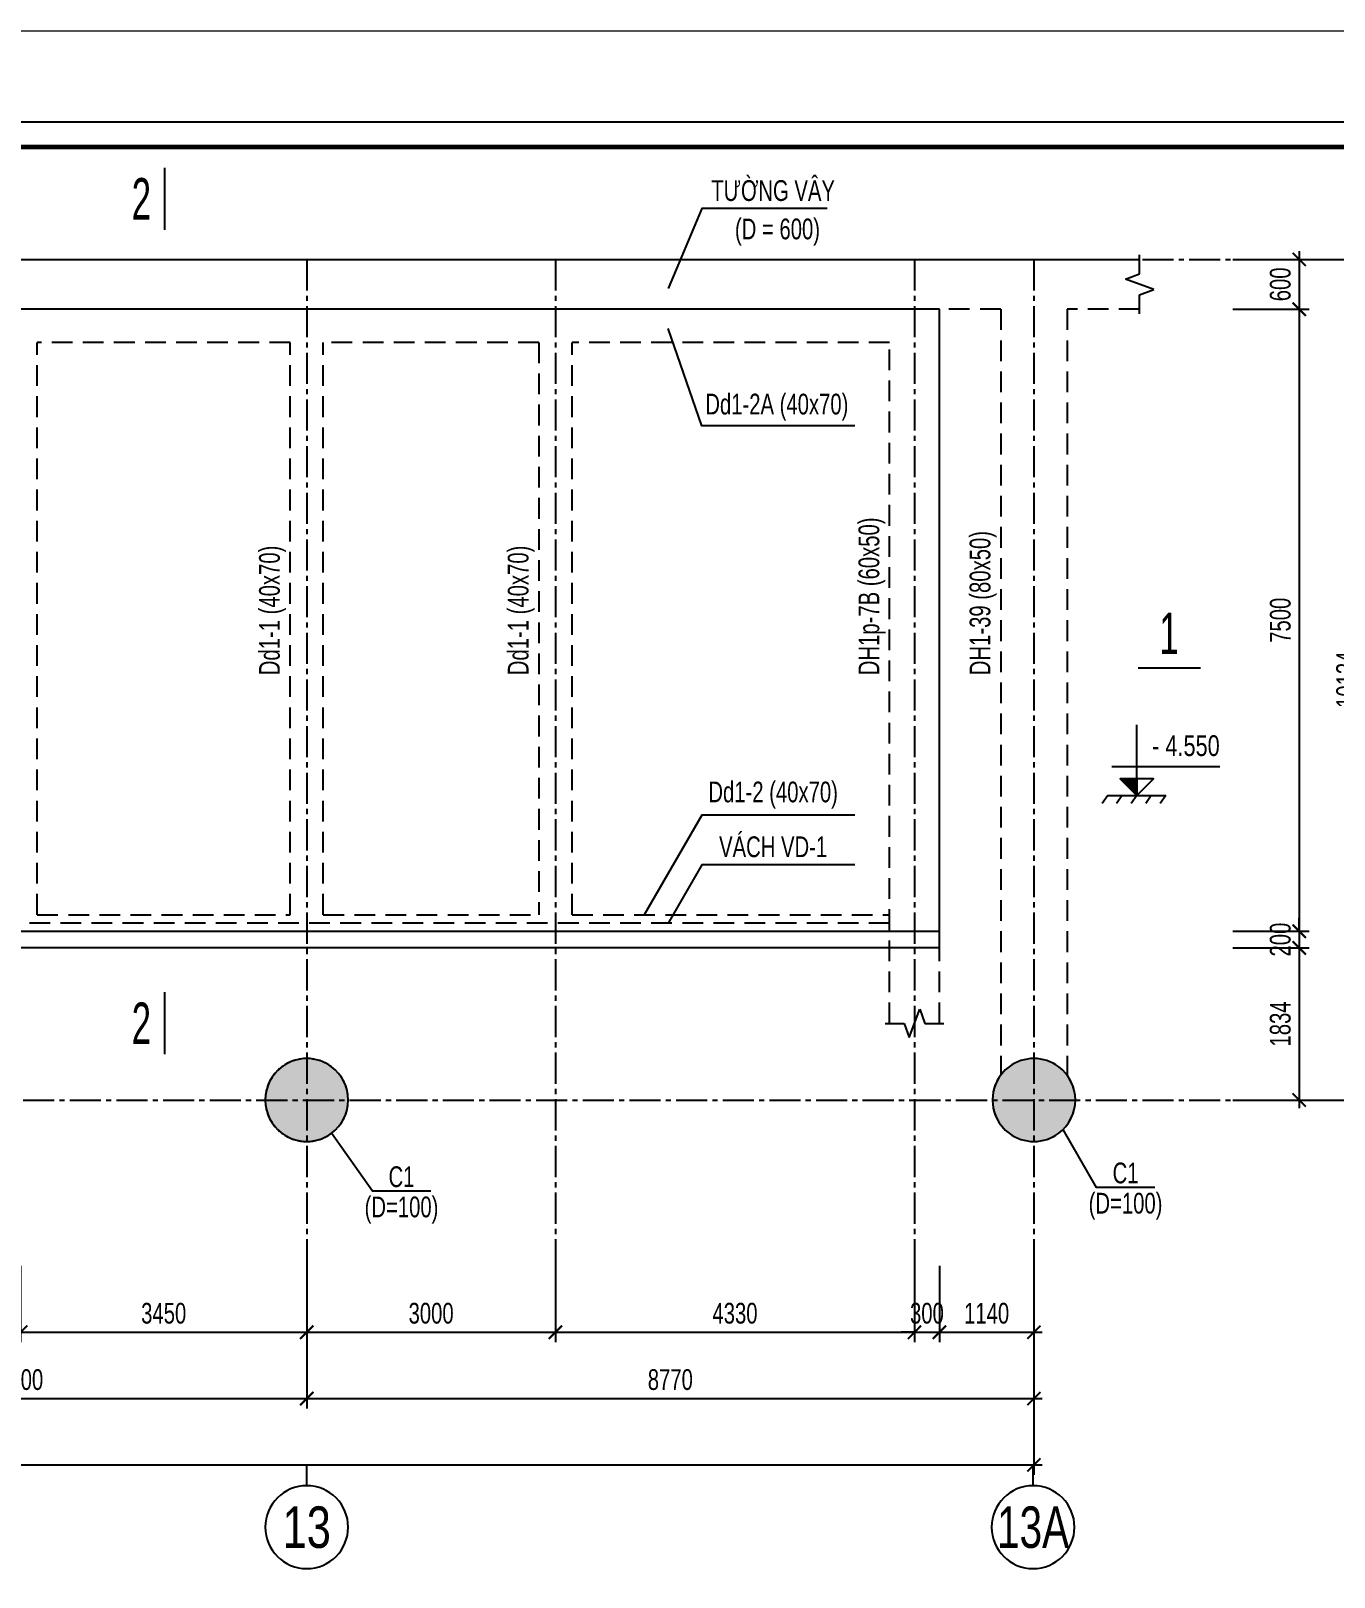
# Model space of a CAD drawing. Header units: millimetres. Extents: x 0 to 168200, y 0 to 59400.
# Drawn here: x 26372 to 42089, y 40759 to 59400 of the extents above; entities that cross this region are included whole.
import ezdxf
from ezdxf.enums import TextEntityAlignment as Align

# ---------------------------------------------------------------- set-up
doc = ezdxf.new("R2010")
doc.units = ezdxf.units.MM
doc.header["$LTSCALE"] = 500
doc.header["$MEASUREMENT"] = 0
doc.linetypes.add('CENTER2', pattern=[1.125, 0.75, -0.125, 0.125, -0.125])
doc.linetypes.add('HIDDEN', pattern=[0.375, 0.25, -0.125])
doc.layers.get('DEFPOINTS').update_dxf_attribs({"lineweight": 15})
doc.layers.add('02.CDC.DIM', color=1, linetype='Continuous', lineweight=20)
for name, color, linetype in [('CDC-KHUNGTEN', 9, 'Continuous'), ('CDC.01.AXIS', 160, 'CENTER2'), ('CDC.02.DIM', 1, 'Continuous'), ('CDC.03.BORDER', 3, 'Continuous'), ('CDC.06.TEXT', 2, 'Continuous'), ('CDC.07.TEXTCOL', 3, 'Continuous'), ('CDC.08.TEXTBEAM', 2, 'Continuous'), ('CDC.09.COLUMN', 4, 'Continuous'), ('CDC.10.HATCH', 251, 'Continuous'), ('CDC.11.NOTE', 8, 'Continuous'), ('CDC.13.BEAM', 8, 'HIDDEN'), ('TEXTCOL_SHAPE', 6, 'Continuous')]:
    doc.layers.add(name, color=color, linetype=linetype)
doc.styles.add('BIGTEXT', font='arial.ttf', dxfattribs={"width": 0.8})
doc.styles.add('KCS_BIGTEXT', font='arial.ttf', dxfattribs={"width": 0.7})
doc.styles.add('KCS_SMTEXT', font='arial.ttf', dxfattribs={"width": 0.7})
doc.styles.add('SMTEXT', font='arial.ttf', dxfattribs={"width": 0.7})
doc.dimstyles.new('KCS_DIM100', dxfattribs={"dimscale": 100, "dimtxt": 2.5, "dimasz": 1.6, "dimexe": 1.2, "dimexo": 0, "dimgap": 1, "dimtad": 1, "dimdec": 0, "dimzin": 0, "dimdsep": 46, "dimtxsty": 'KCS_SMTEXT', "dimblk": 'ARCHTICK', "dimcen": 0, "dimdle": 1, "dimclrd": 256, "dimclre": 256, "dimclrt": 2, "dimadec": 0, "dimazin": 0, "dimtfac": 1, "dimtdec": 0, "dimtix": 1, "dimtmove": 2, "dimatfit": 3, "dimfxl": 1, "dimtolj": 1, "dimtzin": 0, "dimarcsym": 0})

# ---------------------------------------------------------------- blocks, each defined once
blk = doc.blocks.new('_ArchTick')
at = {"color": 0, "linetype": 'ByBlock', "const_width": 0.15}
blk.add_lwpolyline([(-0.5, -0.5), (0.5, 0.5)], dxfattribs=at)
blk = doc.blocks.new('*D72')
at = {"layer": 'CDC.02.DIM', "lineweight": -2, "transparency": 16777216}
for p, q in [((22798.85231582751, 44510.42917159875), (22798.85231582751, 42790.42917159869)), ((29698.85231582751, 44510.42917159875), (29698.85231582751, 42790.42917159869)), ((22698.85231582751, 42910.42917159869), (29798.85231582751, 42910.42917159869))]:
    blk.add_line(p, q, dxfattribs=at)
at = {"layer": 'DEFPOINTS', "color": 0, "transparency": 16777216}
for p in [(22798.85231582751, 44510.42917159875), (29698.85231582751, 44510.42917159875), (29698.85231582751, 42910.42917159869)]:
    blk.add_point(p, dxfattribs=at)
at = {"layer": 'CDC.02.DIM', "lineweight": -2, "transparency": 16777216, "xscale": 160, "yscale": 160, "zscale": 160, "rotation": 180}
blk.add_blockref('_ArchTick', (22798.85231582751, 42910.42917159869), dxfattribs=at)
at = {"layer": 'CDC.02.DIM', "lineweight": -2, "transparency": 16777216, "xscale": 160, "yscale": 160, "zscale": 160}
blk.add_blockref('_ArchTick', (29698.85231582751, 42910.42917159869), dxfattribs=at)
at = {"layer": 'CDC.02.DIM', "color": 2, "transparency": 16777216, "insert": (26248.85231582751, 43138.07241852911), "char_height": 250, "attachment_point": 5, "style": 'KCS_SMTEXT'}
blk.add_mtext('\\A1;6900', dxfattribs=at)
blk = doc.blocks.new('*D73')
at = {"layer": 'CDC.02.DIM', "lineweight": -2, "transparency": 16777216}
for p, q in [((29698.85231582751, 44510.42917159875), (29698.85231582751, 42790.42917159869)), ((38468.85231582745, 44510.42917159875), (38468.85231582745, 42790.42917159869)), ((29598.85231582751, 42910.42917159869), (38568.85231582745, 42910.42917159869))]:
    blk.add_line(p, q, dxfattribs=at)
at = {"layer": 'DEFPOINTS', "color": 0, "transparency": 16777216}
for p in [(29698.85231582751, 44510.42917159875), (38468.85231582745, 44510.42917159875), (38468.85231582745, 42910.42917159869)]:
    blk.add_point(p, dxfattribs=at)
at = {"layer": 'CDC.02.DIM', "lineweight": -2, "transparency": 16777216, "xscale": 160, "yscale": 160, "zscale": 160, "rotation": 180}
blk.add_blockref('_ArchTick', (29698.85231582751, 42910.42917159869), dxfattribs=at)
at = {"layer": 'CDC.02.DIM', "lineweight": -2, "transparency": 16777216, "xscale": 160, "yscale": 160, "zscale": 160}
blk.add_blockref('_ArchTick', (38468.85231582745, 42910.42917159869), dxfattribs=at)
at = {"layer": 'CDC.02.DIM', "color": 2, "transparency": 16777216, "insert": (34083.85231582748, 43138.07241852911), "char_height": 250, "attachment_point": 5, "style": 'KCS_SMTEXT'}
blk.add_mtext('\\A1;8770', dxfattribs=at)
blk = doc.blocks.new('*D81')
at = {"layer": 'CDC.02.DIM', "lineweight": -2, "transparency": 16777216}
for p, q in [((26248.85231582762, 44510.42917159875), (26248.85231582762, 43590.42917159857)), ((29698.85231582751, 44510.42917159875), (29698.85231582751, 43590.42917159857)), ((26148.85231582762, 43710.42917159857), (29798.85231582751, 43710.42917159857))]:
    blk.add_line(p, q, dxfattribs=at)
at = {"layer": 'DEFPOINTS', "color": 0, "transparency": 16777216}
for p in [(26248.85231582762, 44510.42917159875), (29698.85231582751, 44510.42917159875), (29698.85231582751, 43710.42917159857)]:
    blk.add_point(p, dxfattribs=at)
at = {"layer": 'CDC.02.DIM', "lineweight": -2, "transparency": 16777216, "xscale": 160, "yscale": 160, "zscale": 160, "rotation": 180}
blk.add_blockref('_ArchTick', (26248.85231582762, 43710.42917159857), dxfattribs=at)
at = {"layer": 'CDC.02.DIM', "lineweight": -2, "transparency": 16777216, "xscale": 160, "yscale": 160, "zscale": 160}
blk.add_blockref('_ArchTick', (29698.85231582751, 43710.42917159857), dxfattribs=at)
at = {"layer": 'CDC.02.DIM', "color": 2, "transparency": 16777216, "insert": (27973.85231582756, 43938.15768455901), "char_height": 250, "attachment_point": 5, "style": 'KCS_SMTEXT'}
blk.add_mtext('\\A1;3450', dxfattribs=at)
blk = doc.blocks.new('*D82')
at = {"layer": 'CDC.02.DIM', "lineweight": -2, "transparency": 16777216}
for p, q in [((29698.85231582751, 44510.42917159875), (29698.85231582751, 43590.42917159857)), ((32698.85231582762, 44510.42917159875), (32698.85231582762, 43590.42917159857)), ((29598.85231582751, 43710.42917159857), (32798.85231582762, 43710.42917159857))]:
    blk.add_line(p, q, dxfattribs=at)
at = {"layer": 'DEFPOINTS', "color": 0, "transparency": 16777216}
for p in [(29698.85231582751, 44510.42917159875), (32698.85231582762, 44510.42917159875), (32698.85231582762, 43710.42917159857)]:
    blk.add_point(p, dxfattribs=at)
at = {"layer": 'CDC.02.DIM', "lineweight": -2, "transparency": 16777216, "xscale": 160, "yscale": 160, "zscale": 160, "rotation": 180}
blk.add_blockref('_ArchTick', (29698.85231582751, 43710.42917159857), dxfattribs=at)
at = {"layer": 'CDC.02.DIM', "lineweight": -2, "transparency": 16777216, "xscale": 160, "yscale": 160, "zscale": 160}
blk.add_blockref('_ArchTick', (32698.85231582762, 43710.42917159857), dxfattribs=at)
at = {"layer": 'CDC.02.DIM', "color": 2, "transparency": 16777216, "insert": (31198.85231582756, 43938.15768455901), "char_height": 250, "attachment_point": 5, "style": 'KCS_SMTEXT'}
blk.add_mtext('\\A1;3000', dxfattribs=at)
blk = doc.blocks.new('*D83')
at = {"layer": 'CDC.02.DIM', "lineweight": -2, "transparency": 16777216}
for p, q in [((32698.85231582762, 44510.42917159875), (32698.85231582762, 43590.42917159857)), ((37028.85231582751, 44510.42917159875), (37028.85231582751, 43590.42917159857)), ((32598.85231582762, 43710.42917159857), (37128.85231582751, 43710.42917159857))]:
    blk.add_line(p, q, dxfattribs=at)
at = {"layer": 'DEFPOINTS', "color": 0, "transparency": 16777216}
for p in [(32698.85231582762, 44510.42917159875), (37028.85231582751, 44510.42917159875), (37028.85231582751, 43710.42917159857)]:
    blk.add_point(p, dxfattribs=at)
at = {"layer": 'CDC.02.DIM', "lineweight": -2, "transparency": 16777216, "xscale": 160, "yscale": 160, "zscale": 160, "rotation": 180}
blk.add_blockref('_ArchTick', (32698.85231582762, 43710.42917159857), dxfattribs=at)
at = {"layer": 'CDC.02.DIM', "lineweight": -2, "transparency": 16777216, "xscale": 160, "yscale": 160, "zscale": 160}
blk.add_blockref('_ArchTick', (37028.85231582751, 43710.42917159857), dxfattribs=at)
at = {"layer": 'CDC.02.DIM', "color": 2, "transparency": 16777216, "insert": (34863.85231582756, 43938.15768455901), "char_height": 250, "attachment_point": 5, "style": 'KCS_SMTEXT'}
blk.add_mtext('\\A1;4330', dxfattribs=at)
blk = doc.blocks.new('*D85')
at = {"layer": 'CDC.02.DIM', "lineweight": -2, "transparency": 16777216}
for p, q in [((41668.85231583026, 56744.42917159843), (41668.85231583026, 55944.42917159849)), ((40868.8523158274, 56644.42917159843), (41788.85231583026, 56644.42917159843)), ((40868.8523158274, 56044.42917159849), (41788.85231583026, 56044.42917159849))]:
    blk.add_line(p, q, dxfattribs=at)
at = {"layer": 'DEFPOINTS', "color": 0, "transparency": 16777216}
for p in [(40868.8523158274, 56644.42917159843), (40868.8523158274, 56044.42917159849), (41668.85231583026, 56044.42917159849)]:
    blk.add_point(p, dxfattribs=at)
at = {"layer": 'CDC.02.DIM', "lineweight": -2, "transparency": 16777216, "xscale": 160, "yscale": 160, "zscale": 160}
for p, rotation in [((41668.85231583026, 56644.42917159843), 90), ((41668.85231583026, 56044.42917159849), 270)]:
    blk.add_blockref('_ArchTick', p, dxfattribs=dict(at, rotation=rotation))
at = {"layer": 'CDC.02.DIM', "color": 2, "transparency": 16777216, "insert": (41441.20906889984, 56344.42917159844), "char_height": 250, "attachment_point": 5, "rotation": 90, "style": 'KCS_SMTEXT'}
blk.add_mtext('\\A1;600', dxfattribs=at)
blk = doc.blocks.new('*D86')
at = {"layer": 'CDC.02.DIM', "lineweight": -2, "transparency": 16777216}
for p, q in [((41668.85231582978, 56144.42917159866), (41668.85231582979, 48444.42917159882)), ((40868.8523158274, 56044.42917159866), (41788.85231582978, 56044.42917159866)), ((40868.8523158274, 48544.42917159882), (41788.85231582979, 48544.42917159882))]:
    blk.add_line(p, q, dxfattribs=at)
at = {"layer": 'DEFPOINTS', "color": 0, "transparency": 16777216}
for p in [(40868.8523158274, 56044.42917159866), (40868.8523158274, 48544.42917159882), (41668.85231582979, 48544.42917159882)]:
    blk.add_point(p, dxfattribs=at)
at = {"layer": 'CDC.02.DIM', "lineweight": -2, "transparency": 16777216, "xscale": 160, "yscale": 160, "zscale": 160}
for p, rotation in [((41668.85231582978, 56044.42917159866), 90), ((41668.85231582979, 48544.42917159882), 270)]:
    blk.add_blockref('_ArchTick', p, dxfattribs=dict(at, rotation=rotation))
at = {"layer": 'CDC.02.DIM', "color": 2, "transparency": 16777216, "insert": (41441.20906889937, 52294.42917159872), "char_height": 250, "attachment_point": 5, "rotation": 90, "style": 'KCS_SMTEXT'}
blk.add_mtext('\\A1;7500', dxfattribs=at)
blk = doc.blocks.new('*D87')
at = {"layer": 'CDC.02.DIM', "lineweight": -2, "transparency": 16777216}
for p, q in [((41668.85231582979, 48544.42917159882), (41668.85231582979, 48704.42917159882)), ((40868.8523158274, 48544.42917159882), (41788.85231582979, 48544.42917159882)), ((41668.85231582979, 48544.42917159882), (41668.85231582979, 48344.42917159876)), ((40868.8523158274, 48344.42917159876), (41788.85231582979, 48344.42917159876)), ((41668.85231582979, 48344.42917159876), (41668.85231582979, 48184.42917159876))]:
    blk.add_line(p, q, dxfattribs=at)
at = {"layer": 'DEFPOINTS', "color": 0, "transparency": 16777216}
for p in [(40868.8523158274, 48544.42917159882), (40868.8523158274, 48344.42917159876), (41668.85231582979, 48344.42917159876)]:
    blk.add_point(p, dxfattribs=at)
at = {"layer": 'CDC.02.DIM', "lineweight": -2, "transparency": 16777216, "xscale": 160, "yscale": 160, "zscale": 160}
for p, rotation in [((41668.85231582979, 48544.42917159882), 270), ((41668.85231582979, 48344.42917159876), 90)]:
    blk.add_blockref('_ArchTick', p, dxfattribs=dict(at, rotation=rotation))
at = {"layer": 'CDC.02.DIM', "color": 2, "transparency": 16777216, "insert": (41441.20906889937, 48444.42917159878), "char_height": 250, "attachment_point": 5, "rotation": 90, "style": 'KCS_SMTEXT'}
blk.add_mtext('\\A1;200', dxfattribs=at)
blk = doc.blocks.new('*D89')
at = {"layer": 'CDC.02.DIM', "lineweight": -2, "transparency": 16777216}
for p, q in [((37328.85231582745, 44510.42917159875), (37328.85231582745, 43590.42917159857)), ((38468.85231582745, 44510.42917159875), (38468.85231582745, 43590.42917159857)), ((37228.85231582745, 43710.42917159857), (38568.85231582745, 43710.42917159857))]:
    blk.add_line(p, q, dxfattribs=at)
at = {"layer": 'DEFPOINTS', "color": 0, "transparency": 16777216}
for p in [(37328.85231582745, 44510.42917159875), (38468.85231582745, 44510.42917159875), (38468.85231582745, 43710.42917159857)]:
    blk.add_point(p, dxfattribs=at)
at = {"layer": 'CDC.02.DIM', "lineweight": -2, "transparency": 16777216, "xscale": 160, "yscale": 160, "zscale": 160, "rotation": 180}
blk.add_blockref('_ArchTick', (37328.85231582745, 43710.42917159857), dxfattribs=at)
at = {"layer": 'CDC.02.DIM', "lineweight": -2, "transparency": 16777216, "xscale": 160, "yscale": 160, "zscale": 160}
blk.add_blockref('_ArchTick', (38468.85231582745, 43710.42917159857), dxfattribs=at)
at = {"layer": 'CDC.02.DIM', "color": 2, "transparency": 16777216, "insert": (37898.85231582745, 43938.07241852899), "char_height": 250, "attachment_point": 5, "style": 'KCS_SMTEXT'}
blk.add_mtext('\\A1;1140', dxfattribs=at)
blk = doc.blocks.new('*D90')
at = {"layer": 'CDC.02.DIM', "lineweight": -2, "transparency": 16777216}
for p, q in [((40868.8523158274, 48344.42917159876), (41788.85231582979, 48344.42917159876)), ((41668.85231582979, 48444.42917159876), (41668.85231582979, 46410.42917159859)), ((40868.8523158274, 46510.42917159859), (41788.85231582979, 46510.42917159859))]:
    blk.add_line(p, q, dxfattribs=at)
at = {"layer": 'DEFPOINTS', "color": 0, "transparency": 16777216}
for p in [(40868.8523158274, 48344.42917159876), (40868.8523158274, 46510.42917159859), (41668.85231582979, 46510.42917159859)]:
    blk.add_point(p, dxfattribs=at)
at = {"layer": 'CDC.02.DIM', "lineweight": -2, "transparency": 16777216, "xscale": 160, "yscale": 160, "zscale": 160}
for p, rotation in [((41668.85231582979, 48344.42917159876), 90), ((41668.85231582979, 46510.42917159859), 270)]:
    blk.add_blockref('_ArchTick', p, dxfattribs=dict(at, rotation=rotation))
at = {"layer": 'CDC.02.DIM', "color": 2, "transparency": 16777216, "insert": (41441.12380286936, 47427.42917159866), "char_height": 250, "attachment_point": 5, "rotation": 90, "style": 'KCS_SMTEXT'}
blk.add_mtext('\\A1;1834', dxfattribs=at)
blk = doc.blocks.new('*D91')
at = {"layer": 'CDC.02.DIM', "lineweight": -2, "transparency": 16777216}
for p, q in [((42468.85231582978, 56744.4291715986), (42468.85231582979, 46410.42917159859)), ((40868.8523158274, 56644.4291715986), (42588.85231582978, 56644.4291715986)), ((40868.8523158274, 46510.42917159859), (42588.85231582979, 46510.42917159859))]:
    blk.add_line(p, q, dxfattribs=at)
at = {"layer": 'DEFPOINTS', "color": 0, "transparency": 16777216}
for p in [(40868.8523158274, 56644.4291715986), (40868.8523158274, 46510.42917159859), (42468.85231582979, 46510.42917159859)]:
    blk.add_point(p, dxfattribs=at)
at = {"layer": 'CDC.02.DIM', "lineweight": -2, "transparency": 16777216, "xscale": 160, "yscale": 160, "zscale": 160}
for p, rotation in [((42468.85231582978, 56644.4291715986), 90), ((42468.85231582979, 46510.42917159859), 270)]:
    blk.add_blockref('_ArchTick', p, dxfattribs=dict(at, rotation=rotation))
at = {"layer": 'CDC.02.DIM', "color": 2, "transparency": 16777216, "insert": (42241.12380286936, 51577.42917159857), "char_height": 250, "attachment_point": 5, "rotation": 90, "style": 'KCS_SMTEXT'}
blk.add_mtext('\\A1;10134', dxfattribs=at)
blk = doc.blocks.new('*D92')
at = {"layer": 'CDC.02.DIM', "lineweight": -2, "transparency": 16777216}
for p, q in [((37028.85231582751, 44510.42917159875), (37028.85231582751, 43590.42917159857)), ((37328.85231582745, 44510.42917159875), (37328.85231582745, 43590.42917159857)), ((37028.85231582751, 43710.42917159857), (36868.85231582751, 43710.42917159857)), ((37028.85231582751, 43710.42917159857), (37328.85231582745, 43710.42917159857)), ((37328.85231582745, 43710.42917159857), (37488.85231582745, 43710.42917159857))]:
    blk.add_line(p, q, dxfattribs=at)
at = {"layer": 'DEFPOINTS', "color": 0, "transparency": 16777216}
for p in [(37028.85231582751, 44510.42917159875), (37328.85231582745, 44510.42917159875), (37328.85231582745, 43710.42917159857)]:
    blk.add_point(p, dxfattribs=at)
at = {"layer": 'CDC.02.DIM', "lineweight": -2, "transparency": 16777216, "xscale": 160, "yscale": 160, "zscale": 160}
blk.add_blockref('_ArchTick', (37028.85231582751, 43710.42917159857), dxfattribs=at)
at = {"layer": 'CDC.02.DIM', "lineweight": -2, "transparency": 16777216, "xscale": 160, "yscale": 160, "zscale": 160, "rotation": 180}
blk.add_blockref('_ArchTick', (37328.85231582745, 43710.42917159857), dxfattribs=at)
at = {"layer": 'CDC.02.DIM', "color": 2, "transparency": 16777216, "insert": (37178.85231582748, 43938.15768455901), "char_height": 250, "attachment_point": 5, "style": 'KCS_SMTEXT'}
blk.add_mtext('\\A1;300', dxfattribs=at)
blk = doc.blocks.new('_Axis name')
at = {"layer": 'CDC.02.DIM'}
blk.add_line((0, 2.5), (0, 0), dxfattribs=at)
blk.add_circle((0, 7.5), 5, dxfattribs=at)
at = {"layer": 'CDC.02.DIM', "style": 'BIGTEXT', "width": 0.75}
blk.add_attdef('.', text='', height=5, dxfattribs=at).set_placement((0, 7.5), align=Align.MIDDLE)
blk = doc.blocks.new('GCC_02')
at = {"layer": 'CDC.06.TEXT'}
blk.add_line((-187.5, 0), (187.5, 0), dxfattribs=at)
at = {"layer": 'CDC.06.TEXT', "style": 'KCS_BIGTEXT', "width": 0.6}
blk.add_attdef('1', text='', height=250, dxfattribs=at).set_placement((56.92381401447346, 83.33333333334303), align=Align.RIGHT)
blk = doc.blocks.new('GCC_01')
at = {"layer": 'CDC.06.TEXT'}
blk.add_line((0, 0), (0, 375), dxfattribs=at)
at = {"layer": 'CDC.06.TEXT', "style": 'KCS_BIGTEXT', "width": 0.6}
blk.add_attdef('1', text='', height=250, dxfattribs=at).set_placement((-83.33333333334303, 62.5), align=Align.RIGHT)
blk = doc.blocks.new('*D94')
at = {"layer": 'CDC.02.DIM', "lineweight": -2, "transparency": 16777216}
for p, q in [((13248.85231582751, 44510.42917159875), (13248.85231582751, 41990.42917159869)), ((38468.85231582745, 43710.42917159875), (38468.85231582745, 41990.42917159869)), ((13148.85231582751, 42110.42917159869), (38568.85231582745, 42110.42917159869))]:
    blk.add_line(p, q, dxfattribs=at)
at = {"layer": 'DEFPOINTS', "color": 0, "transparency": 16777216}
for p in [(13248.85231582751, 44510.42917159875), (38468.85231582745, 43710.42917159875), (38468.85231582745, 42110.42917159869)]:
    blk.add_point(p, dxfattribs=at)
at = {"layer": 'CDC.02.DIM', "lineweight": -2, "transparency": 16777216, "xscale": 160, "yscale": 160, "zscale": 160, "rotation": 180}
blk.add_blockref('_ArchTick', (13248.85231582751, 42110.42917159869), dxfattribs=at)
at = {"layer": 'CDC.02.DIM', "lineweight": -2, "transparency": 16777216, "xscale": 160, "yscale": 160, "zscale": 160}
blk.add_blockref('_ArchTick', (38468.85231582745, 42110.42917159869), dxfattribs=at)
at = {"layer": 'CDC.02.DIM', "color": 2, "transparency": 16777216, "insert": (25858.85231582748, 42338.07241852911), "char_height": 250, "attachment_point": 5, "style": 'KCS_SMTEXT'}
blk.add_mtext('\\A1;25220', dxfattribs=at)
blk = doc.blocks.new('CAODO')
at = {"layer": 'CDC.10.HATCH'}
blk.add_hatch(color=256, dxfattribs=at).paths.add_polyline_path([(-200, 200), (0, 0), (0, 200)])
at = {"layer": 'CDC.02.DIM'}
for p, q in [((-350, 0), (-417.8666544819716, -96.4724079061416)), ((-175, 0), (-242.8666544819716, -96.4724079061416)), ((0, 0), (-67.86665448197164, -96.4724079061416)), ((175, 0), (107.1333455180284, -96.4724079061416)), ((350, 0), (282.1333455180284, -96.4724079061416))]:
    blk.add_line(p, q, dxfattribs=at)
for points in [[(0, 200), (0, 0), (200, 200), (-200, 200), (0, 0), (0, 850)], [(-300, 350), (1000, 350)], [(-350, 0), (350, 0)]]:
    blk.add_lwpolyline(points, dxfattribs=at)
blk = doc.blocks.new('Khung tên chuẩn')
at = {"layer": 'CDC-KHUNGTEN', "color": 8}
blk.add_lwpolyline([(75095.86597117595, 1100), (83000.00000065193, 1100), (83000.00000065193, 58300.0000004191), (3000, 58300.0000004191), (3000, 1100), (75095.86597117595, 1100)], dxfattribs=at)
at = {"layer": 'CDC-KHUNGTEN', "color": 255, "lineweight": 60}
blk.add_lwpolyline([(74900.00000065193, 1400), (74900.00000065193, 58000.0000004191), (3300, 58000.0000004191), (3300, 1400), (74900.00000065193, 1400)], close=True, dxfattribs=at)
at = {"layer": 'DEFPOINTS', "color": 1, "ltscale": 0.2}
blk.add_lwpolyline([(0, 0), (0, 59400.0000004191), (84100.00000060536, 59400.0000004191), (84100.00000060536, 0), (0, 0)], close=True, dxfattribs=at)

msp = doc.modelspace()

# ---------------------------------------------------------------- hatches: boundary and pattern name
at = {"layer": 'CDC.10.HATCH'}
h = msp.add_hatch(dxfattribs=at)
h.set_pattern_fill('BT-01', color=256, scale=75, style=0, pattern_type=2)
h.set_pattern_definition([(49.99999999999999, (-340709.8309879809, 319775.8346360388), (537.9451369505651, -47.06410123694633), [56.25, -618.75]), (355, (-340709.8309879809, 319775.8346360388), (-104.06350020975, 564.1441002750089), [45, -495]), (100.4514, (-340665.0022279809, 319771.9126310388), (433.8820362855162, 517.0796565457152), [47.80514249999991, -525.8565839999985]), (46.18420000000002, (-340709.8309879809, 319925.8346360388), (800.4307864692333, -124.1392607467636), [84.37499999999991, -928.1249999999993]), (96.6356, (-340643.1284292309, 319915.4896557888), (700.9970291615275, 730.5884031753313), [71.707716, -788.78475]), (351.1842, (-340709.8309879809, 319925.8346360388), (700.9964588502204, 730.5889506939934), [67.5, -742.5]), (21, (-340634.8309879809, 319888.3346360388), (447.6802890888462, -301.9641679990041), [56.25, -618.75]), (326.0000000000001, (-340634.8309879809, 319888.3346360388), (182.4864989411863, 543.8625337851397), [45, -495]), (71.4514, (-340597.5243132309, 319863.1709315387), (630.1669714361175, 241.8978725324643), [47.8051425, -525.856584]), (37.50000000000001, (-340709.8309879809, 319775.8346360388), (9.119891487968001, 249.6703903734836), [0, -488.9999999999999, 0, -502.5, 0, -496.875]), (7.499999999999999, (-340709.8309879809, 319775.8346360388), (197.3021530816115, 295.8087839117702), [0, -286.5, 0, -477.75, 0, -189.375]), (327.5, (-340877.0809879809, 319775.8346360388), (400.3668271293068, -16.91615380078485), [0, -187.5, 0, -585, 0, -776.25]), (317.5, (-340952.0809879809, 319775.8346360388), (437.3896270067897, 75.07873674923823), [0, -243.75, 0, -388.5, 0, -551.25]), (45, (-340709.8309879809, 319775.8346360388), (-225.390286503212, 225.3902865032121), []), (45, (-340709.8309879809, 319867.7096360388), (-225.390286503212, 225.3902865032121), [])])
h.paths.add_polyline_path([(13727.22327917756, 46364.9602009434), (13727.39748617535, 46365.53431338532, 3333.549841345772)])
h.paths.add_polyline_path([(23277.39748619404, 46655.32402975071), (23277.22327920125, 46655.89814217598, 3333.54993793452)])
h.paths.add_polyline_path([(30177.39748618344, 46655.32402978558), (30177.22327919304, 46655.89814220299, 3333.549983565122)])
h.paths.add_polyline_path([(38947.22327916941, 46364.96020091645), (38947.39748617541, 46365.53431338526, 3333.549685123039)])

# ---------------------------------------------------------------- linework, layer by layer
at = {"layer": 'CDC.01.AXIS'}
for p, q in [((4341.004644032801, 56644.42917159875), (42068.85231582768, 56644.42917159857)), ((29698.85231582745, 56644.42917159857), (29698.85231582745, 44510.42917159881)), ((32698.85231582762, 56644.42917159863), (32698.85231582768, 44510.42917159875)), ((37028.85231582745, 56644.42917159852), (37028.85231582751, 44510.42917159875)), ((38468.85231582751, 56644.42917159857), (38468.85231582745, 44510.42917159881)), ((4341.004644032801, 46510.42917159875), (42068.85231582768, 46510.42917159857))]:
    msp.add_line(p, q, dxfattribs=at)
at = {"layer": 'CDC.03.BORDER'}
for p, q in [((7059.661245547701, 56644.42917159875), (39744.30783450475, 56644.42917159863)), ((37328.85231582751, 56044.42917159863), (7208.852315827622, 56044.42917159869)), ((37328.85231582751, 48344.42917159875), (37328.85231582751, 56044.42917159863)), ((7208.852315827506, 48544.42917159875), (37328.85231582745, 48544.42917159881)), ((37328.85231582751, 48344.42917159875), (7208.852315827506, 48344.42917159875))]:
    msp.add_line(p, q, dxfattribs=at)
at = {"layer": 'CDC.09.COLUMN'}
for p, q in [((30177.3974862005, 46655.32402972935), (30177.22327915806, 46655.89814231824)), ((38947.3974862005, 46655.32402972935), (38947.22327915806, 46655.89814231818)), ((30177.22327915806, 46364.96020087908), (30177.39748620044, 46365.53431346791)), ((38947.22327915806, 46364.96020087914), (38947.39748620044, 46365.53431346786))]:
    msp.add_line(p, q, dxfattribs=at)
for centre, radius, start, end in [((29698.85231582751, 46510.42917159869), 499.9999999999955, 53.13116479675154, 126.869897643176), ((29698.85231582751, 46510.42917159869), 499.9999999999958, 105.6537690611969, 109.1079831467372), ((29698.85231582751, 46510.42917159869), 499.9999999999958, 96.90072869309161, 100.460308416329), ((29698.85231582751, 46510.42917159869), 499.9999999999962, 88.2038810680142, 91.79411617335349), ((29698.85231582751, 46510.42917159869), 499.9999999999951, 79.53774953520684, 83.09738715198198), ((29698.85231582751, 46510.42917159869), 499.9999999999953, 70.89031254622783, 74.34464841505637), ((38468.85231582751, 46510.42917159863), 499.9999999999951, 53.13116479675154, 126.869897643176), ((29698.85231582751, 46510.42917159869), 499.9999999999962, 126.869897643176, 180), ((29698.85231582751, 46510.42917159869), 499.9999999999959, 126.869897643176, 180), ((29698.85231582751, 46510.42917159869), 499.9999999999961, 140.8217871670186, 144.2488392119272), ((29698.85231582751, 46510.42917159869), 499.9999999999961, 143.6865485691014, 143.9312609488462), ((29698.85231582751, 46510.42917159869), 499.9999999999961, 143.1284544316133, 143.5924806759787), ((29698.85231582751, 46510.42917159869), 499.9999999999962, 138.583747495088, 143.1284544316133), ((29698.85231582751, 46510.42917159869), 499.9999999999965, 131.7161022440633, 135.3200701438292), ((29698.85231582751, 46510.42917159869), 499.9999999999969, 128.469692348366, 134.6259129056118), ((29698.85231582751, 46510.42917159869), 499.9999999999953, 126.4108885171269, 126.7812572056928), ((29698.85231582751, 46510.42917159869), 499.9999999999961, 123.7506818042023, 126.3713801636406), ((29698.85231582751, 46510.42917159869), 499.9999999999955, 114.5280677187596, 117.7435250402778), ((29698.85231582751, 46510.42917159869), 499.9999999999956, 62.25516127125937, 65.4708808538178), ((29698.85231582751, 46510.42917159869), 499.9999999999954, 53.62924836833601, 56.24350802925076), ((29698.85231582751, 46510.42917159869), 499.9999999999959, 53.21886967322262, 53.58891817031954), ((29698.85231582751, 46510.42917159869), 499.9999999999965, 0, 53.13116479675154), ((29698.85231582751, 46510.42917159869), 499.9999999999953, 0, 53.13010235682402), ((29698.85231582751, 46510.42917159869), 499.9999999999949, 44.67933584192156, 45.20440975305592), ((29698.85231582751, 46510.42917159869), 499.9999999999952, 43.73190617841739, 44.59956412818064), ((29698.85231582751, 46510.42917159869), 499.9999999999953, 43.23091758605209, 43.87990132923583), ((29698.85231582751, 46510.42917159869), 499.9999999999947, 36.87167243981771, 37.34170247223111), ((29698.85231582751, 46510.42917159869), 499.9999999999944, 36.40760569004587, 36.87167243981771), ((29698.85231582751, 46510.42917159869), 499.9999999999949, 35.7506860341227, 36.81806576441625), ((29698.85231582751, 46510.42917159869), 499.9999999999954, 36.06827946515552, 36.31354304978784), ((29698.85231582751, 46510.42917159869), 499.9999999999948, 34.93193715076246, 35.96451758868225), ((29698.85231582751, 46510.42917159869), 499.999999999995, 34.05041937986675, 35.67229025649396), ((29698.85231582751, 46510.42917159869), 499.9999999999949, 34.07410799140716, 34.61375726898621), ((38468.85231582751, 46510.42917159863), 499.9999999999961, 126.869897643176, 180), ((38468.85231582751, 46510.42917159863), 499.9999999999959, 126.869897643176, 180), ((38468.85231582751, 46510.42917159863), 499.9999999999966, 0, 53.13116479675154), ((38468.85231582751, 46510.42917159863), 499.9999999999956, 0, 53.13010235682402), ((38468.85231582751, 46510.42917159863), 499.9999999999952, 36.87167243981771, 37.34170247223111), ((38468.85231582751, 46510.42917159863), 499.9999999999952, 36.40760569004587, 36.87167243981771), ((38468.85231582751, 46510.42917159863), 499.9999999999953, 35.7506860341227, 36.81806576441625), ((38468.85231582751, 46510.42917159863), 499.9999999999949, 36.06827946515552, 36.31354304978784), ((38468.85231582751, 46510.42917159863), 499.9999999999951, 34.93193715076246, 35.96451758868225), ((38468.85231582751, 46510.42917159863), 499.9999999999949, 34.05041937986675, 35.67229025649396), ((38468.85231582751, 46510.42917159863), 499.9999999999947, 34.07410799140716, 34.61375726898621), ((29698.85231582751, 46510.42917159869), 499.999999999996, 163.2565888808838, 168.5729376633999), ((29698.85231582751, 46510.42917159869), 499.9999999999967, 159.4747027705302, 162.1061709574086), ((29698.85231582751, 46510.42917159869), 499.9999999999962, 156.4205489833429, 159.657665279052), ((29698.85231582751, 46510.42917159869), 499.9999999999957, 154.6491069437603, 156.4205489833429), ((29698.85231582751, 46510.42917159869), 499.9999999999955, 150.0343239656845, 153.1775278357742), ((29698.85231582751, 46510.42917159869), 499.9999999999966, 151.8739354524489, 152.0212050813318), ((29698.85231582751, 46510.42917159869), 499.9999999999963, 146.1793867504194, 151.7320327626823), ((29698.85231582751, 46510.42917159869), 499.9999999999951, 31.61575150918041, 33.81902998211682), ((29698.85231582751, 46510.42917159869), 499.9999999999946, 28.26796585268203, 30.22492546139503), ((29698.85231582751, 46510.42917159869), 499.999999999995, 26.82209662635014, 28.37739980453226), ((29698.85231582751, 46510.42917159869), 499.9999999999956, 27.9783183542174, 28.12609092822688), ((29698.85231582751, 46510.42917159869), 499.9999999999947, 25.82071464880526, 27.81887388435232), ((29698.85231582751, 46510.42917159869), 499.9999999999947, 25.33052898635566, 26.74502963163487), ((29698.85231582751, 46510.42917159869), 499.9999999999948, 25.48670550416143, 25.67261895806896), ((29698.85231582751, 46510.42917159869), 499.9999999999956, 23.57817847945629, 25.34985015873874), ((29698.85231582751, 46510.42917159869), 499.9999999999948, 23.22950751173393, 23.57817847945629), ((29698.85231582751, 46510.42917159869), 499.9999999999956, 17.89356548456092, 19.81860575099241), ((29698.85231582751, 46510.42917159869), 499.9999999999949, 17.02036293674988, 18.05772739594585), ((29698.85231582751, 46510.42917159869), 499.9999999999948, 16.82969037689072, 17.81778250993271), ((29698.85231582751, 46510.42917159869), 499.9999999999951, 15.49975048105858, 16.74273655487066), ((38468.85231582751, 46510.42917159863), 499.9999999999958, 163.2565888808838, 168.5729376633999), ((38468.85231582751, 46510.42917159863), 499.999999999996, 159.4747027705302, 162.1061709574086), ((38468.85231582751, 46510.42917159863), 499.9999999999956, 156.4205489833429, 159.657665279052), ((38468.85231582751, 46510.42917159863), 499.999999999996, 154.6491069437603, 156.4205489833429), ((38468.85231582751, 46510.42917159863), 499.9999999999957, 150.0343239656845, 153.1775278357742), ((38468.85231582751, 46510.42917159863), 499.9999999999958, 151.8739354524489, 152.0212050813318), ((38468.85231582751, 46510.42917159863), 499.9999999999955, 146.1793867504194, 151.7320327626823), ((38468.85231582751, 46510.42917159863), 499.9999999999952, 31.61575150918041, 33.81902998211682), ((38468.85231582751, 46510.42917159863), 499.9999999999951, 28.26796585268203, 30.22492546139503), ((38468.85231582751, 46510.42917159863), 499.9999999999949, 26.82209662635014, 28.37739980453226), ((38468.85231582751, 46510.42917159863), 499.9999999999948, 27.9783183542174, 28.12609092822688), ((38468.85231582751, 46510.42917159863), 499.9999999999956, 25.82071464880526, 27.81887388435232), ((38468.85231582751, 46510.42917159863), 499.9999999999954, 25.33052898635566, 26.74502963163487), ((38468.85231582751, 46510.42917159863), 499.9999999999948, 25.48670550416143, 25.67261895806896), ((38468.85231582751, 46510.42917159863), 499.9999999999952, 23.57817847945629, 25.34985015873874), ((38468.85231582751, 46510.42917159863), 499.9999999999949, 23.22950751173393, 23.57817847945629), ((38468.85231582751, 46510.42917159863), 499.9999999999948, 17.89356548456092, 19.81860575099241), ((38468.85231582751, 46510.42917159863), 499.9999999999957, 17.02036293674988, 18.05772739594585), ((38468.85231582751, 46510.42917159863), 499.9999999999948, 16.82969037689072, 17.81778250993271), ((38468.85231582751, 46510.42917159863), 499.9999999999951, 15.49975048105858, 16.74273655487066), ((29698.85231582751, 46510.42917159869), 499.9999999999965, 180, 233.130102356824), ((29698.85231582751, 46510.42917159869), 499.9999999999964, 180, 233.130102356824), ((29698.85231582751, 46510.42917159869), 499.999999999995, 171.6526458041499, 179.3440999372991), ((29698.85231582751, 46510.42917159869), 499.999999999995, 180.6559000627009, 188.3473541958501), ((29698.85231582751, 46510.42917159869), 499.9999999999957, 169.5988105490671, 170.9999999975701), ((29698.85231582751, 46510.42917159869), 499.9999999999955, 189.0000000024299, 190.4011894509329), ((29698.85231582751, 46510.42917159869), 499.9999999999956, 306.8688352032485, 0), ((29698.85231582751, 46510.42917159869), 499.999999999995, 306.8698976431759, 0), ((29698.85231582751, 46510.42917159869), 499.9999999999954, 8.96509064205139, 10.40427496011459), ((29698.85231582751, 46510.42917159869), 499.9999999999953, 349.595725033325, 351.0349093579486), ((29698.85231582751, 46510.42917159869), 499.9999999999951, 8.519611388967594, 9.493862331651814), ((29698.85231582751, 46510.42917159869), 499.9999999999956, 350.5061376683482, 351.4803886110324), ((29698.85231582751, 46510.42917159869), 499.999999999995, 8.413910805551096, 8.890549128699757), ((29698.85231582751, 46510.42917159869), 499.9999999999953, 351.1094508713003, 351.5860891944489), ((29698.85231582751, 46510.42917159869), 499.9999999999947, 7.85939282287347, 8.346749716883073), ((29698.85231582751, 46510.42917159869), 499.9999999999956, 351.6532502831169, 352.1406071771265), ((38468.85231582751, 46510.42917159863), 499.999999999996, 180, 233.130102356824), ((38468.85231582751, 46510.42917159863), 499.9999999999959, 180, 233.130102356824), ((38468.85231582751, 46510.42917159863), 499.9999999999955, 189.0000000024299, 190.4011894509329), ((38468.85231582751, 46510.42917159863), 499.9999999999957, 306.8688352032485, 0), ((38468.85231582751, 46510.42917159863), 499.9999999999953, 306.8698976431759, 0), ((38468.85231582751, 46510.42917159863), 499.9999999999956, 349.595725033325, 351.0349093579486), ((29698.85231582751, 46510.42917159869), 499.9999999999957, 191.4270623366001, 196.7434111191162), ((29698.85231582751, 46510.42917159869), 499.9999999999949, 197.8938290425914, 200.5252972294698), ((29698.85231582751, 46510.42917159869), 499.9999999999953, 200.342334720948, 203.5794510166571), ((29698.85231582751, 46510.42917159869), 499.9999999999945, 203.5794510166571, 205.3508930562397), ((29698.85231582751, 46510.42917159869), 499.9999999999949, 206.8224721642258, 209.9656760343156), ((29698.85231582751, 46510.42917159869), 499.9999999999957, 207.9787949186682, 208.1260645475511), ((29698.85231582751, 46510.42917159869), 499.9999999999951, 208.2679672373177, 213.8206132495806), ((29698.85231582751, 46510.42917159869), 499.9999999999953, 326.1809700178832, 328.3842484908196), ((29698.85231582751, 46510.42917159869), 499.9999999999956, 329.775074538605, 331.732034147318), ((29698.85231582751, 46510.42917159869), 499.9999999999955, 331.6226001954677, 333.1779033736498), ((29698.85231582751, 46510.42917159869), 499.9999999999959, 331.8739090717731, 332.0216816457826), ((29698.85231582751, 46510.42917159869), 499.9999999999956, 332.1811261156477, 334.1792853511948), ((29698.85231582751, 46510.42917159869), 499.9999999999961, 333.2549703683652, 334.6694710136443), ((29698.85231582751, 46510.42917159869), 499.9999999999956, 334.327381041931, 334.5132944958386), ((29698.85231582751, 46510.42917159869), 499.9999999999955, 334.6501498412612, 336.4218215205437), ((29698.85231582751, 46510.42917159869), 499.9999999999957, 336.4218215205437, 336.770492488266), ((29698.85231582751, 46510.42917159869), 499.9999999999959, 340.1813942490076, 342.1064345154392), ((29698.85231582751, 46510.42917159869), 499.9999999999957, 341.9422726040542, 342.9796370632502), ((29698.85231582751, 46510.42917159869), 499.9999999999956, 342.1822174900673, 343.1703096231093), ((29698.85231582751, 46510.42917159869), 499.9999999999951, 343.2572634451294, 344.5002495189415), ((38468.85231582751, 46510.42917159863), 499.9999999999954, 191.4270623366001, 196.7434111191162), ((38468.85231582751, 46510.42917159863), 499.9999999999955, 197.8938290425914, 200.5252972294698), ((38468.85231582751, 46510.42917159863), 499.9999999999948, 200.342334720948, 203.5794510166571), ((38468.85231582751, 46510.42917159863), 499.9999999999952, 203.5794510166571, 205.3508930562397), ((38468.85231582751, 46510.42917159863), 499.9999999999959, 329.775074538605, 331.732034147318), ((38468.85231582751, 46510.42917159863), 499.9999999999957, 331.6226001954677, 333.1779033736498), ((38468.85231582751, 46510.42917159863), 499.9999999999957, 331.8739090717731, 332.0216816457826), ((38468.85231582751, 46510.42917159863), 499.9999999999959, 332.1811261156477, 334.1792853511948), ((38468.85231582751, 46510.42917159863), 499.9999999999959, 333.2549703683652, 334.6694710136443), ((38468.85231582751, 46510.42917159863), 499.9999999999956, 334.327381041931, 334.5132944958386), ((38468.85231582751, 46510.42917159863), 499.9999999999958, 334.6501498412612, 336.4218215205437), ((38468.85231582751, 46510.42917159863), 499.9999999999957, 336.4218215205437, 336.770492488266), ((38468.85231582751, 46510.42917159863), 499.9999999999955, 340.1813942490076, 342.1064345154392), ((38468.85231582751, 46510.42917159863), 499.9999999999956, 341.9422726040542, 342.9796370632502), ((38468.85231582751, 46510.42917159863), 499.9999999999956, 342.1822174900673, 343.1703096231093), ((38468.85231582751, 46510.42917159863), 499.9999999999955, 343.2572634451294, 344.5002495189415), ((29698.85231582751, 46510.42917159869), 499.9999999999945, 215.7511607880728, 219.1782128329813), ((29698.85231582751, 46510.42917159869), 499.9999999999949, 216.0687390511538, 216.3134514308986), ((29698.85231582751, 46510.42917159869), 499.9999999999947, 216.4075193240213, 216.8715455683867), ((29698.85231582751, 46510.42917159869), 499.9999999999951, 216.8715455683867, 221.416252504912), ((29698.85231582751, 46510.42917159869), 499.9999999999947, 224.6799298561708, 228.2838977559367), ((29698.85231582751, 46510.42917159869), 499.9999999999951, 225.3740870943883, 231.5303076516339), ((29698.85231582751, 46510.42917159869), 499.9999999999945, 233.130102356824, 306.8688352032485), ((29698.85231582751, 46510.42917159869), 499.9999999999945, 233.130102356824, 306.8698976431759), ((29698.85231582751, 46510.42917159869), 499.9999999999949, 233.2187427943072, 233.5891114828731), ((29698.85231582751, 46510.42917159869), 499.9999999999951, 233.6286198363594, 236.2493181957977), ((29698.85231582751, 46510.42917159869), 499.9999999999948, 240.9860942366498, 243.2427200021691), ((29698.85231582751, 46510.42917159869), 499.9999999999944, 242.2564749597222, 245.4719322812404), ((29698.85231582751, 46510.42917159869), 499.9999999999953, 294.5291191461822, 297.7448387287407), ((29698.85231582751, 46510.42917159869), 499.9999999999957, 296.7611112412159, 299.0155192693793), ((29698.85231582751, 46510.42917159869), 499.9999999999957, 303.7564919707492, 306.370751631664), ((29698.85231582751, 46510.42917159869), 499.9999999999963, 306.4110818296804, 306.7811303267774), ((29698.85231582751, 46510.42917159869), 499.9999999999958, 314.7955902469441, 315.3206641580785), ((29698.85231582751, 46510.42917159869), 499.9999999999952, 315.4004358718194, 316.2680938215826), ((29698.85231582751, 46510.42917159869), 499.9999999999961, 316.1200986707642, 316.7690824139479), ((29698.85231582751, 46510.42917159869), 499.9999999999954, 322.6582975277689, 323.1283275601823), ((29698.85231582751, 46510.42917159869), 499.999999999995, 323.1283275601823, 323.5923943099542), ((29698.85231582751, 46510.42917159869), 499.9999999999953, 323.1819342355838, 324.2493139658773), ((29698.85231582751, 46510.42917159869), 499.9999999999953, 323.6864569502121, 323.9317205348445), ((29698.85231582751, 46510.42917159869), 499.9999999999958, 324.0354824113178, 325.0680628492375), ((29698.85231582751, 46510.42917159869), 499.999999999995, 324.327709743506, 325.9495806201332), ((29698.85231582751, 46510.42917159869), 499.9999999999952, 325.3862427310139, 325.9258920085929), ((38468.85231582751, 46510.42917159863), 499.9999999999949, 233.130102356824, 306.8688352032485), ((38468.85231582751, 46510.42917159863), 499.9999999999949, 233.130102356824, 306.8698976431759), ((38468.85231582751, 46510.42917159863), 499.9999999999958, 294.5291191461822, 297.7448387287407), ((38468.85231582751, 46510.42917159863), 499.9999999999956, 296.7611112412159, 299.0155192693793), ((29698.85231582751, 46510.42917159869), 499.9999999999947, 248.8074080716334, 251.6508048056766), ((29698.85231582751, 46510.42917159869), 499.9999999999947, 250.8920168532628, 254.3462309388032), ((29698.85231582751, 46510.42917159869), 499.9999999999947, 256.6399118025341, 259.7020455915074), ((29698.85231582751, 46510.42917159869), 499.9999999999948, 259.539691583671, 263.0992713069084), ((29698.85231582751, 46510.42917159869), 499.9999999999948, 264.489789759353, 267.6346242535094), ((29698.85231582751, 46510.42917159869), 499.9999999999953, 268.2058838266465, 271.7961189319858), ((29698.85231582751, 46510.42917159869), 499.9999999999956, 272.3686195356234, 275.5132709732652), ((29698.85231582751, 46510.42917159869), 499.9999999999947, 276.9026128480181, 280.4622504647932), ((29698.85231582751, 46510.42917159869), 499.9999999999955, 280.3013041732195, 283.3628394123991), ((29698.85231582751, 46510.42917159869), 499.9999999999955, 285.6553515849436, 289.1096874537722), ((29698.85231582751, 46510.42917159869), 499.9999999999958, 288.352734783764, 291.1948851425798), ((38468.85231582751, 46510.42917159863), 499.9999999999957, 288.352734783764, 291.1948851425798)]:
    msp.add_arc(centre, radius, start, end, dxfattribs=at)
at = {"layer": 'CDC.11.NOTE', "linetype": 'Continuous'}
for p, q in [((39572.59049580118, 56406.92917160376), (39744.3078345122, 56469.42917160376)), ((39916.02517322323, 56281.92917160376), (39572.59049580118, 56406.92917160376)), ((39744.3078345122, 56219.42917160376), (39916.02517322323, 56281.92917160376)), ((36966.35231581947, 47262.9744994014), (37091.35231581947, 47606.40917682345)), ((37091.35231581947, 47606.40917682345), (37153.85231581947, 47434.69183811243)), ((36903.85231581947, 47434.69183811243), (36966.35231581947, 47262.9744994014))]:
    msp.add_line(p, q, dxfattribs=at)
at = {"layer": 'CDC.11.NOTE'}
for points in [[(35973.90563949267, 57257.25755505078), (34462.29696496972, 57257.25755505078), (34058.15177653753, 56294.66807037161)], [(36309.86998321535, 54638.86240107613), (34462.29696496972, 54638.86240107613), (34058.15177653753, 55811.75717073958)], [(36309.86998321535, 49943.63549959997), (34462.29696496972, 49943.63549959997), (33769.93486868526, 48744.42917159875)], [(36309.86998321535, 49344.42917159875), (34462.29696496972, 49344.42917159875), (34058.15177653753, 48644.42917159875)], [(31196.9975042562, 45410.42917159607), (30492.9975042562, 45410.42917159607), (29998.85231582401, 46110.42917159607)], [(39929.28730223048, 45455.61668838293), (39225.28730223048, 45455.61668838293), (38821.1421137983, 46155.61668838293)]]:
    msp.add_lwpolyline(points, dxfattribs=at)
at = {"layer": 'CDC.11.NOTE', "linetype": 'Continuous'}
for points in [[(39744.30783450475, 56469.42917159863), (39744.30783450475, 56699.42917159857)], [(39744.30783450475, 55989.42917159869), (39744.30783450475, 56219.42917159863)], [(36673.85231582751, 47434.69183812779), (36903.85231582751, 47434.69183812779)], [(37153.85231582751, 47434.69183812779), (37383.85231582751, 47434.69183812779)]]:
    msp.add_lwpolyline(points, dxfattribs=at)
at = {"layer": 'CDC.13.BEAM', "ltscale": 2}
for p, q in [((38068.85231582739, 56044.42917159863), (6930.501597308728, 56044.42917159881)), ((37328.85231582751, 47434.69183812779), (37328.85231582751, 56044.42917159881)), ((38068.85231582745, 56044.42917159875), (38068.85231582739, 46810.42917159852)), ((39744.30783450475, 56044.42917159869), (38868.85231582751, 56044.42917159863)), ((38868.85231582745, 56044.42917159869), (38868.85231582745, 46810.42917159875)), ((26448.85231582762, 48744.42917159875), (26448.85231582751, 55644.42917159852)), ((29498.85231582756, 55644.42917159852), (26448.85231582756, 55644.42917159852)), ((29498.85231582751, 48744.42917159881), (29498.85231582756, 55644.4291715984)), ((29898.85231582756, 48744.42917159875), (29898.85231582756, 55644.42917159857)), ((32498.85231582756, 55644.42917159852), (29898.85231582756, 55644.42917159863)), ((32498.85231582756, 55644.42917159857), (32498.85231582739, 48744.42917159887)), ((32898.85231582756, 48744.42917159875), (32898.85231582756, 55644.42917159863)), ((36728.85231582745, 55644.42917159869), (32898.85231582756, 55644.42917159857)), ((36728.85231582751, 47434.69183812779), (36728.85231582745, 55644.42917159869)), ((26448.85231582762, 48744.42917159875), (29498.85231582745, 48744.42917159875)), ((29898.85231582756, 48744.42917159875), (32498.85231582739, 48744.42917159881)), ((32898.85231582751, 48744.42917159875), (36728.85231582756, 48744.42917159857)), ((36728.85231582756, 48644.42917159857), (12128.85231582751, 48644.42917159875))]:
    msp.add_line(p, q, dxfattribs=at)

# ---------------------------------------------------------------- block references
msp.add_blockref('Khung tên chuẩn', (3.637978807091713e-12, 0))
at = {"xscale": 2, "yscale": 2, "zscale": 2}
for name, p, values in [('GCC_01', (27988.0486622887, 57000.86301343539), {'1': '2'}), ('GCC_02', (40101.41972189007, 51720.79131856898), {'1': '1'}), ('GCC_01', (27988.0486622887, 47061.36301343539), {'1': '2'})]:
    msp.add_blockref(name, p, dxfattribs=at).add_auto_attribs(values)
at = {"layer": '02.CDC.DIM'}
ref = msp.add_blockref('_Axis name', (29698.85231582745, 42110.42917159857), dxfattribs=dict(at, xscale=-100, yscale=100, zscale=100, rotation=180))
ref.add_attrib('.', '13', dxfattribs={"layer": 'CDC.02.DIM', "height": 500, "style": 'BIGTEXT', "width": 0.75}).set_placement((29698.85231582745, 41360.42917159863), align=Align.MIDDLE)
ref = msp.add_blockref('_Axis name', (38458.87857589527, 42110.42917159869), dxfattribs=dict(at, xscale=-100, yscale=100, zscale=100, rotation=180))
ref.add_attrib('.', '13A', dxfattribs={"layer": 'CDC.02.DIM', "height": 500, "style": 'BIGTEXT', "width": 0.7}).set_placement((38458.87857589527, 41360.42917159869), align=Align.MIDDLE)
at = {"layer": 'CDC.03.BORDER'}
msp.add_blockref('CAODO', (39709.843362518, 50182.62450332445), dxfattribs=at)

# ---------------------------------------------------------------- texts
at = {"layer": 'CDC.02.DIM', "style": 'SMTEXT', "width": 0.75}
msp.add_text('- 4.550', height=250, dxfattribs=at).set_placement((40709.843362518, 50657.62450332445), align=Align.RIGHT)
at = {"layer": 'CDC.06.TEXT', "linetype": 'ByBlock', "style": 'KCS_SMTEXT', "width": 0.7}
for s, p in [('TƯỜNG VÂY', (35323.94864297833, 57507.25755505078)), ('(D = 600)', (35376.483865391, 56981.45046422107)), ('VÁCH VD-1', (35323.94864297833, 49594.42917159875))]:
    msp.add_text(s, height=249.975, dxfattribs=at).set_placement(p, align=Align.MIDDLE)
at = {"layer": 'CDC.07.TEXTCOL', "linetype": 'ByBlock', "style": 'KCS_SMTEXT', "width": 0.7}
for p in [(30841.9975042562, 45585.78775519796), (39574.28730223048, 45630.97527198482)]:
    msp.add_text('C1', height=249.975, dxfattribs=at).set_placement(p, align=Align.MIDDLE)
at = {"layer": 'CDC.08.TEXTBEAM', "linetype": 'ByBlock', "style": 'KCS_SMTEXT', "width": 0.7}
for s, p in [('Dd1-2A (40x70)', (35368.66235947795, 54870.30041263637)), ('Dd1-2 (40x70)', (35323.94864297833, 50193.63549959997))]:
    msp.add_text(s, height=249.975, dxfattribs=at).set_placement(p, align=Align.MIDDLE)
for s, p in [('DH1p-7B (60x50)', (36478.86481582746, 51631.92672302201)), ('DH1-39 (80x50)', (37818.86481582746, 51631.92672302201)), ('Dd1-1 (40x70)', (29248.86481582734, 51631.9267230219)), ('Dd1-1 (40x70)', (32248.86481582746, 51631.9267230219))]:
    msp.add_text(s, height=249.975, rotation=90, dxfattribs=at).set_placement(p, align=Align.MIDDLE_LEFT)
at = {"layer": 'TEXTCOL_SHAPE', "linetype": 'ByBlock', "style": 'KCS_SMTEXT', "width": 0.7}
for p in [(30841.9975042562, 45190.24146660249), (39574.28730223048, 45235.42898338934)]:
    msp.add_text('(D=100)', height=249.975, dxfattribs=at).set_placement(p, align=Align.MIDDLE)

# ---------------------------------------------------------------- dimensions: what is measured, and where the dimension line sits
at = {"layer": 'CDC.02.DIM'}
for base, p1, p2, picture, middle in [((41668.85231583026, 56044.42917159849), (40868.85231582739, 56644.4291715984), (40868.85231582739, 56044.42917159846), '*D85', (41441.20906889984, 56344.42917159844)), ((42468.85231582979, 46510.42917159859), (40868.85231582739, 56644.42917159857), (40868.85231582739, 46510.42917159857), '*D91', (42241.12380286936, 51577.42917159857)), ((41668.85231582979, 48544.42917159882), (40868.85231582739, 56044.42917159863), (40868.85231582739, 48544.42917159881), '*D86', (41441.20906889937, 52294.42917159872)), ((41668.85231582979, 48344.42917159876), (40868.85231582739, 48544.42917159881), (40868.85231582739, 48344.42917159875), '*D87', (41441.20906889937, 48444.42917159878)), ((41668.85231582979, 46510.42917159859), (40868.85231582739, 48344.42917159875), (40868.85231582739, 46510.42917159857), '*D90', (41441.12380286936, 47427.42917159866))]:
    dim = msp.add_linear_dim(base=base, p1=p1, p2=p2, angle=90, dimstyle='KCS_DIM100', dxfattribs=at)
    dim.commit()
    dim.dimension.update_dxf_attribs({"geometry": picture, "text_midpoint": middle})
for base, p1, p2, picture, middle in [((38468.85231582745, 42110.42917159869), (13248.85231582751, 44510.42917159875), (38468.85231582745, 43710.42917159875), '*D94', (25858.85231582748, 42338.07241852911)), ((29698.85231582751, 42910.42917159869), (22798.85231582751, 44510.42917159875), (29698.85231582751, 44510.42917159875), '*D72', (26248.85231582751, 43138.07241852911)), ((29698.85231582751, 43710.42917159857), (26248.85231582762, 44510.42917159875), (29698.85231582751, 44510.42917159875), '*D81', (27973.85231582756, 43938.15768455901)), ((38468.85231582745, 42910.42917159869), (29698.85231582751, 44510.42917159875), (38468.85231582745, 44510.42917159875), '*D73', (34083.85231582748, 43138.07241852911)), ((32698.85231582762, 43710.42917159857), (29698.85231582751, 44510.42917159875), (32698.85231582762, 44510.42917159875), '*D82', (31198.85231582756, 43938.15768455901)), ((37028.85231582751, 43710.42917159857), (32698.85231582762, 44510.42917159875), (37028.85231582751, 44510.42917159875), '*D83', (34863.85231582756, 43938.15768455901)), ((37328.85231582745, 43710.42917159857), (37028.85231582751, 44510.42917159875), (37328.85231582745, 44510.42917159875), '*D92', (37178.85231582748, 43938.15768455901)), ((38468.85231582745, 43710.42917159857), (37328.85231582745, 44510.42917159875), (38468.85231582745, 44510.42917159875), '*D89', (37898.85231582745, 43938.07241852899))]:
    dim = msp.add_linear_dim(base=base, p1=p1, p2=p2, dimstyle='KCS_DIM100', dxfattribs=at)
    dim.commit()
    dim.dimension.update_dxf_attribs({"geometry": picture, "text_midpoint": middle})

doc.saveas('drawing.dxf')
